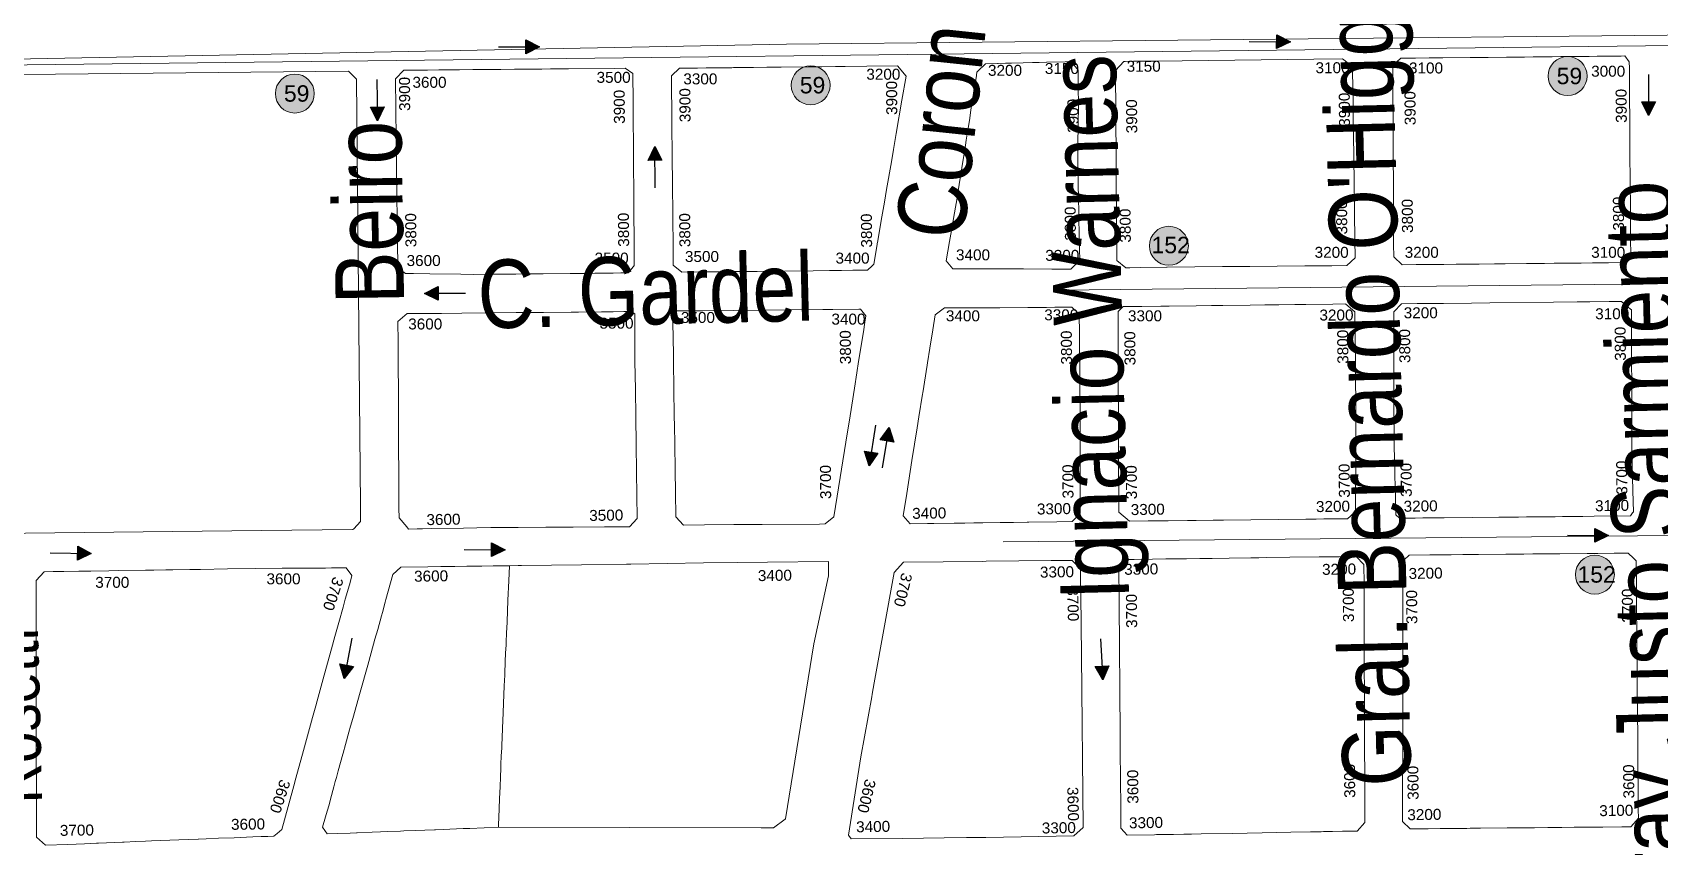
# Model space of a CAD drawing. Header units: millimetres. Extents: x 11558 to 23675, y 49449 to 61482.
# Drawn here: x 17655 to 18249, y 57573 to 57870 of the extents above; entities that cross this region are included whole.
import ezdxf

# ---------------------------------------------------------------- set-up
doc = ezdxf.new("R2010")
doc.units = ezdxf.units.MM
for name, color, linetype in [('0. plano base - nombres calles', 22, 'Continuous'), ('0. Plano Base - PLANO', 254, 'Continuous'), ('0. Plano base - sentido calles', 253, 'Continuous'), ('7. puesta en valor CC la lucila', 212, 'Continuous'), ('numeración', 7, 'Continuous')]:
    doc.layers.add(name, color=color, linetype=linetype)
for name, color, linetype, true_color in [('Linea 152 IDA', 7, 'Continuous', 0x070721), ('Linea 152 REGRESO', 7, 'Continuous', 0xff0a0a), ('Linea 59 Por Barrio Golf VUELTA', 7, 'Continuous', 0xffd147), ('Linea 59 Por la Lucila VUELTA', 7, 'Continuous', 0xffc20a)]:
    doc.layers.add(name, color=color, linetype=linetype, true_color=true_color)
doc.layers.get('7. puesta en valor CC la lucila').off()
doc.styles.get("Standard").update_dxf_attribs({"font": 'arial.ttf'})

# ---------------------------------------------------------------- blocks, each defined once
blk = doc.blocks.new('MANZANAS')
at = {"layer": '0. Plano Base - PLANO', "color": 0, "linetype": 'Continuous', "lineweight": 5}
for points in [[(5636632.08, 6180800.08), (5636627.51, 6180797.65), (5636623.47, 6180798.8), (5636621.29, 6180802.95), (5636620.33, 6180804.78), (5636619.98, 6180805.45), (5636618.64, 6180808), (5636617.84, 6180809.52), (5636617.8, 6180809.6), (5636615.8, 6180813.4), (5636613.78, 6180817.24), (5636612.39, 6180819.89), (5636611.15, 6180822.25), (5636606.4, 6180831.29), (5636601.77, 6180840.09), (5636600.24, 6180843), (5636599.63, 6180844.18), (5636596.93, 6180849.31), (5636596.3, 6180850.51), (5636594.86, 6180853.25), (5636593.78, 6180855.31), (5636593.31, 6180856.19), (5636591.04, 6180860.52), (5636591, 6180860.6), (5636591.65, 6180862.46), (5636592.3, 6180864.3), (5636597.05, 6180866.83), (5636601.46, 6180869.19), (5636605.83, 6180871.51), (5636614.64, 6180876.2), (5636620.53, 6180879.34), (5636626.42, 6180882.47), (5636628.34, 6180883.5), (5636632.16, 6180885.53), (5636634.94, 6180887.01), (5636638.18, 6180888.73), (5636641.14, 6180890.31), (5636643.9, 6180891.78), (5636647.04, 6180893.45), (5636649.78, 6180894.91), (5636652.99, 6180896.62), (5636655.6, 6180898.01), (5636655.76, 6180898.09), (5636658.88, 6180899.75), (5636660.03, 6180900.37), (5636663.36, 6180902.14), (5636664.56, 6180902.79), (5636666.91, 6180901.59), (5636668.06, 6180899.53), (5636670.79, 6180894.37), (5636671.89, 6180892.29), (5636673.1, 6180890.01), (5636676.77, 6180883.05), (5636677.89, 6180880.94), (5636682.61, 6180872), (5636687.39, 6180862.96), (5636691.96, 6180854.32), (5636693.84, 6180850.76), (5636697.35, 6180844.13), (5636699.71, 6180839.66), (5636698.62, 6180835.47), (5636697.94, 6180835.11), (5636693.99, 6180833.01), (5636688.9, 6180830.3), (5636685.25, 6180828.37), (5636682.57, 6180826.94), (5636680.04, 6180825.59), (5636676.52, 6180823.72), (5636673.4, 6180822.06), (5636667.64, 6180818.99), (5636660.71, 6180815.31), (5636658.95, 6180814.37), (5636657.25, 6180813.47), (5636652.34, 6180810.86), (5636649.75, 6180809.48), (5636647.66, 6180808.37), (5636644.9, 6180806.9), (5636640.95, 6180804.8)], [(5636539.77, 6180750.87), (5636538.51, 6180750.19), (5636534.36, 6180751.05), (5636526.51, 6180765.94), (5636521.74, 6180774.98), (5636517.18, 6180783.62), (5636502, 6180812.4), (5636503.19, 6180816.7), (5636503.56, 6180816.9), (5636506.3, 6180818.37), (5636513.48, 6180822.2), (5636564.34, 6180849.39), (5636573.55, 6180854.27), (5636578.13, 6180853.56), (5636582.53, 6180845.35), (5636583.52, 6180843.5), (5636586.27, 6180838.36), (5636593.68, 6180824.52), (5636598.25, 6180816), (5636601.78, 6180809.41), (5636602.63, 6180807.83), (5636603.22, 6180806.73), (5636604.98, 6180803.44), (5636606.4, 6180800.79), (5636607.97, 6180797.86), (5636611.09, 6180792.04), (5636609.78, 6180788.09), (5636604.95, 6180785.53), (5636596.26, 6180780.93), (5636587.3, 6180776.18), (5636578.52, 6180771.53), (5636573.97, 6180769.12), (5636569.68, 6180766.85), (5636560.75, 6180762.12), (5636551.75, 6180757.36), (5636551.55, 6180757.25), (5636543.33, 6180752.8)], [(5636674.4, 6180717.82), (5636669.32, 6180715.12), (5636667.55, 6180715.65), (5636663.74, 6180722.57), (5636662.72, 6180724.42), (5636660.47, 6180728.5), (5636658.99, 6180731.18), (5636655.78, 6180737.01), (5636654.13, 6180740.04), (5636652, 6180744.11), (5636649.59, 6180748.68), (5636645.4, 6180756.66), (5636644.94, 6180757.53), (5636643.17, 6180760.9), (5636642.23, 6180762.7), (5636641.58, 6180763.94), (5636640.17, 6180766.62), (5636632.72, 6180781), (5636633.9, 6180784.92), (5636638.89, 6180787.58), (5636644.6, 6180790.62), (5636647.46, 6180792.15), (5636656.44, 6180796.94), (5636662.31, 6180800.07), (5636682.87, 6180811.03), (5636690.45, 6180815.07), (5636691.68, 6180815.73), (5636694.54, 6180817.25), (5636700.79, 6180820.58), (5636704.78, 6180822.71), (5636707.29, 6180822.13), (5636708.75, 6180821.8), (5636709.42, 6180821.64), (5636712.36, 6180816.01), (5636715.61, 6180809.79), (5636715.92, 6180809.17), (5636716.76, 6180807.58), (5636718.45, 6180804.33), (5636721.51, 6180798.48), (5636724.41, 6180792.92), (5636726.01, 6180789.86), (5636728.16, 6180785.73), (5636730.59, 6180781.07), (5636732.82, 6180776.8), (5636735.51, 6180771.95), (5636740.3, 6180763.32), (5636744.03, 6180756.59), (5636743.93, 6180756.03), (5636743.7, 6180754.7), (5636732.04, 6180748.5), (5636728.35, 6180746.54), (5636726.48, 6180745.54), (5636723.42, 6180743.91), (5636721.8, 6180743.05), (5636719.5, 6180741.82), (5636710.27, 6180736.91), (5636707.66, 6180735.53), (5636705.32, 6180734.28), (5636705, 6180734.11), (5636701.37, 6180732.18), (5636692.7, 6180727.56), (5636683.74, 6180722.8), (5636676.85, 6180719.13)], [(5636482.78, 6180720.75), (5636482.71, 6180720.71), (5636479.22, 6180722.25), (5636477.05, 6180729.03), (5636475.39, 6180734.26), (5636474.24, 6180737.86), (5636471.72, 6180745.75), (5636471.56, 6180746.24), (5636467.67, 6180757.87), (5636466.57, 6180761.14), (5636465.39, 6180764.66), (5636464.19, 6180768.23), (5636463.07, 6180771.57), (5636461.86, 6180775.18), (5636460.66, 6180778.75), (5636459.57, 6180781.99), (5636459.22, 6180783.05), (5636457.78, 6180787.35), (5636457.74, 6180787.44), (5636457.37, 6180788.55), (5636457.5, 6180788.93), (5636458.77, 6180792.68), (5636462.54, 6180794.76), (5636462.83, 6180794.92), (5636465.15, 6180796.2), (5636467.12, 6180797.28), (5636470.82, 6180799.32), (5636473.76, 6180800.94), (5636473.99, 6180801.06), (5636475.87, 6180802.1), (5636478.31, 6180803.44), (5636478.41, 6180803.5), (5636484.25, 6180806.71), (5636486.11, 6180807.74), (5636489.89, 6180806.17), (5636493.42, 6180799.41), (5636495, 6180796.41), (5636496.54, 6180793.46), (5636498.31, 6180789.97), (5636499.79, 6180787.02), (5636501.58, 6180783.44), (5636503.21, 6180780.18), (5636504.65, 6180777.31), (5636506.21, 6180774.44), (5636507.78, 6180771.57), (5636509.57, 6180768.27), (5636511, 6180765.66), (5636514.38, 6180759.45), (5636518.36, 6180752.14), (5636522.31, 6180744.89), (5636520.96, 6180740.55), (5636514.78, 6180737.34), (5636505.62, 6180732.59), (5636495.14, 6180727.16), (5636491.04, 6180725.03), (5636487.9, 6180723.4)], [(5636400.8, 6180676.91), (5636395.42, 6180674.05), (5636391.52, 6180674.91), (5636390.07, 6180677.65), (5636387.25, 6180682.91), (5636384.37, 6180688.32), (5636381.76, 6180693.22), (5636378.78, 6180698.81), (5636376.37, 6180703.33), (5636374.12, 6180707.56), (5636371.83, 6180711.88), (5636370.73, 6180713.93), (5636369.46, 6180716.32), (5636366.97, 6180721.01), (5636365.49, 6180723.8), (5636360.75, 6180732.7), (5636360.05, 6180734.01), (5636359.07, 6180735.85), (5636360.38, 6180739.71), (5636361.87, 6180740.5), (5636366.21, 6180742.82), (5636369.01, 6180744.31), (5636371.07, 6180745.41), (5636375.21, 6180747.62), (5636375.7, 6180747.88), (5636377.31, 6180748.74), (5636377.8, 6180749), (5636379.74, 6180750.04), (5636384.2, 6180752.42), (5636388.54, 6180754.73), (5636393.1, 6180757.16), (5636401.96, 6180761.89), (5636406.29, 6180764.2), (5636410.61, 6180766.5), (5636413.79, 6180768.2), (5636420.77, 6180771.92), (5636430.61, 6180777.17), (5636435.11, 6180775.32), (5636437.81, 6180766.87), (5636441.6, 6180755), (5636443.4, 6180749.37), (5636444.77, 6180745.05), (5636447.87, 6180735.33), (5636449.32, 6180730.8), (5636450.95, 6180725.68), (5636453.85, 6180716.6), (5636453.97, 6180716.23), (5636454.07, 6180715.89), (5636456.28, 6180708.96), (5636455.83, 6180707.67), (5636455.41, 6180706.45), (5636455.24, 6180705.96), (5636450.54, 6180703.45), (5636446.93, 6180701.52), (5636443.02, 6180699.43), (5636437.76, 6180696.62), (5636428.53, 6180691.7), (5636419.73, 6180687), (5636417.28, 6180685.7), (5636414.3, 6180684.11), (5636410.89, 6180682.29), (5636408.17, 6180680.84), (5636405.21, 6180679.27)], [(5636588.34, 6180671.94), (5636582.38, 6180668.76), (5636577.39, 6180669.81), (5636574.64, 6180675.05), (5636569.98, 6180683.94), (5636565.34, 6180692.8), (5636560.77, 6180701.53), (5636556.09, 6180710.46), (5636552.81, 6180716.72), (5636551.51, 6180719.19), (5636549.78, 6180722.51), (5636547.86, 6180726.18), (5636544.89, 6180731.84), (5636544.47, 6180732.64), (5636543.71, 6180734.09), (5636543.37, 6180734.74), (5636544.21, 6180737.18), (5636544.9, 6180737.55), (5636550.17, 6180740.36), (5636556.29, 6180743.62), (5636556.42, 6180743.69), (5636558.38, 6180744.74), (5636559.06, 6180745.1), (5636567.68, 6180749.71), (5636572.66, 6180752.37), (5636576.22, 6180754.28), (5636576.33, 6180754.34), (5636585.08, 6180759.03), (5636589.82, 6180761.57), (5636594.28, 6180763.96), (5636599.45, 6180766.73), (5636600.45, 6180767.27), (5636600.6, 6180767.35), (5636602.98, 6180768.63), (5636611.72, 6180773.3), (5636615.83, 6180775.5), (5636615.95, 6180775.47), (5636620.16, 6180774.49), (5636623.84, 6180767.56), (5636627.71, 6180760.28), (5636632.51, 6180751.23), (5636634.81, 6180746.89), (5636637.3, 6180742.21), (5636641.83, 6180733.48), (5636646.35, 6180724.7), (5636646.99, 6180723.46), (5636650.84, 6180715.99), (5636650.91, 6180715.85), (5636653.69, 6180710.46), (5636653.88, 6180710.08), (5636653.11, 6180707.74), (5636652.61, 6180706.24), (5636647.85, 6180703.7), (5636644.95, 6180702.15), (5636642.43, 6180700.81), (5636639.15, 6180699.06), (5636630.2, 6180694.28), (5636621.44, 6180689.6), (5636612.63, 6180684.91), (5636609.32, 6180683.14), (5636603.78, 6180680.18), (5636601.02, 6180678.71), (5636594.84, 6180675.41), (5636591.2, 6180673.47)], [(5636730.83, 6180619.33), (5636725.03, 6180616.24), (5636721.39, 6180617.38), (5636718.24, 6180623.45), (5636713.55, 6180632.49), (5636710.22, 6180638.92), (5636710.11, 6180639.13), (5636709, 6180641.27), (5636707.59, 6180643.98), (5636706.18, 6180646.7), (5636704.5, 6180649.94), (5636701.72, 6180655.3), (5636700.33, 6180657.98), (5636699.82, 6180658.96), (5636697.02, 6180664.37), (5636696.89, 6180664.61), (5636695.14, 6180667.98), (5636690.7, 6180676.55), (5636685.98, 6180685.66), (5636684.36, 6180688.77), (5636683.98, 6180689.51), (5636681.28, 6180694.71), (5636677.58, 6180701.85), (5636677.8, 6180702.46), (5636678.66, 6180704.77), (5636685.32, 6180708.31), (5636692.07, 6180711.9), (5636692.23, 6180711.99), (5636695.93, 6180713.96), (5636696.14, 6180714.07), (5636700.99, 6180716.65), (5636709.8, 6180721.33), (5636712.58, 6180722.81), (5636715.64, 6180724.44), (5636718.56, 6180725.99), (5636721.56, 6180727.59), (5636724.27, 6180729.03), (5636727.25, 6180730.61), (5636736.07, 6180735.3), (5636739.49, 6180737.12), (5636744.77, 6180739.93), (5636748.01, 6180741.65), (5636749.23, 6180742.3), (5636751.83, 6180741.57), (5636753.15, 6180741.2), (5636756.49, 6180734.9), (5636761.1, 6180726.2), (5636765.77, 6180717.38), (5636766.4, 6180716.19), (5636770.41, 6180708.63), (5636772.18, 6180705.3), (5636773.73, 6180702.37), (5636775.18, 6180699.64), (5636779.89, 6180690.75), (5636782.58, 6180685.68), (5636784.51, 6180682.03), (5636786.12, 6180678.99), (5636787.72, 6180675.97), (5636789.23, 6180673.13), (5636791.63, 6180668.6), (5636793.92, 6180664.28), (5636795.7, 6180660.92), (5636797.18, 6180658.13), (5636796.2, 6180654.12), (5636794.15, 6180653.03), (5636793.25, 6180652.55), (5636787.16, 6180649.31), (5636782.92, 6180647.05), (5636779.46, 6180645.21), (5636777.96, 6180644.41), (5636773.9, 6180642.25), (5636769.45, 6180639.89), (5636765.09, 6180637.56), (5636756.33, 6180632.9), (5636747.72, 6180628.32), (5636744.4, 6180626.56), (5636743.37, 6180626.01), (5636742.66, 6180625.63), (5636740.16, 6180624.3), (5636738.76, 6180623.56), (5636734.78, 6180621.44)], [(5636308.8, 6180628.47), (5636306.19, 6180627.17), (5636302.73, 6180627.7), (5636301.94, 6180629.18), (5636301.57, 6180629.87), (5636299.32, 6180634.06), (5636297.99, 6180636.54), (5636296.42, 6180639.52), (5636294.73, 6180642.64), (5636293.11, 6180645.65), (5636291.47, 6180648.71), (5636290, 6180651.46), (5636288.38, 6180654.48), (5636286.7, 6180657.63), (5636285.32, 6180660.2), (5636280.5, 6180669.2), (5636270.18, 6180688.46), (5636271.51, 6180692.71), (5636279.05, 6180696.71), (5636282.72, 6180698.66), (5636285.88, 6180700.34), (5636289.37, 6180702.19), (5636293.71, 6180704.49), (5636298.23, 6180706.89), (5636302.72, 6180709.28), (5636307.17, 6180711.64), (5636308.74, 6180712.47), (5636311.58, 6180713.98), (5636315.9, 6180716.27), (5636318.75, 6180717.79), (5636322, 6180719.51), (5636324.59, 6180720.89), (5636339.24, 6180728.67), (5636342.81, 6180730.56), (5636346.2, 6180730.16), (5636346.42, 6180729.73), (5636350.8, 6180721.47), (5636351.07, 6180720.96), (5636352.94, 6180717.42), (5636354.04, 6180715.34), (5636355.45, 6180712.67), (5636357.06, 6180709.63), (5636358.39, 6180707.12), (5636358.58, 6180706.76), (5636358.6, 6180706.71), (5636360.16, 6180703.77), (5636361.76, 6180700.74), (5636363.43, 6180697.59), (5636364.81, 6180694.97), (5636366.44, 6180691.89), (5636368, 6180688.95), (5636369.64, 6180685.84), (5636371.18, 6180682.93), (5636373.38, 6180678.78), (5636375.68, 6180674.44), (5636376.56, 6180672.77), (5636377.94, 6180670.17), (5636378.33, 6180669.43), (5636378.98, 6180668.2), (5636378.89, 6180667.78), (5636378.81, 6180667.39), (5636378.72, 6180666.98), (5636378.26, 6180664.81), (5636376.97, 6180664.13), (5636375.86, 6180663.53), (5636373.44, 6180662.24), (5636367.52, 6180659.09), (5636364.1, 6180657.27), (5636362.65, 6180656.5), (5636362.48, 6180656.42), (5636360.59, 6180655.4), (5636360.15, 6180655.17), (5636359.53, 6180654.84), (5636350.85, 6180650.21), (5636346.48, 6180647.89), (5636342.06, 6180645.53), (5636337.51, 6180643.11), (5636333.31, 6180640.87), (5636328.49, 6180638.3), (5636324.29, 6180636.21), (5636314.15, 6180631.14)], [(5636484.72, 6180702.88), (5636486.52, 6180706.69), (5636495.46, 6180711.34), (5636501.59, 6180714.53), (5636504.52, 6180716.05), (5636513.47, 6180720.8), (5636519.55, 6180724.04), (5636522.16, 6180725.43), (5636527.72, 6180728.39), (5636531.26, 6180727.35), (5636534.63, 6180721.01), (5636537.76, 6180715.12), (5636537.99, 6180714.68), (5636538.51, 6180713.72), (5636538.98, 6180712.83), (5636540.85, 6180709.31), (5636541.58, 6180707.93), (5636543.71, 6180703.93), (5636544.31, 6180702.8), (5636547.99, 6180695.88), (5636548.4, 6180695.1), (5636550.62, 6180690.83), (5636552.95, 6180686.33), (5636557.6, 6180677.36), (5636559.33, 6180674.03), (5636562.21, 6180668.48), (5636564.26, 6180664.53), (5636565.02, 6180663.06), (5636563.91, 6180658.99), (5636558.98, 6180656.27), (5636549.92, 6180651.41), (5636549.39, 6180651.13), (5636544.97, 6180648.76), (5636540.73, 6180646.49), (5636535.2, 6180643.53), (5636532.24, 6180641.94), (5636529.38, 6180640.41), (5636525.91, 6180638.56), (5636519.44, 6180635.09), (5636517.31, 6180633.95), (5636511.76, 6180630.97), (5636508.16, 6180632.38), (5636505.54, 6180640.22), (5636501.68, 6180651.78), (5636497.85, 6180663.23), (5636496.58, 6180667.08), (5636493.95, 6180675.01), (5636493.78, 6180675.53), (5636490.58, 6180685.17), (5636490.31, 6180686.01), (5636488.61, 6180691.14), (5636486.45, 6180697.65)], [(5636445.39, 6180596.03), (5636438.6, 6180592.44), (5636434.69, 6180593.78), (5636430.43, 6180601.7), (5636426.67, 6180608.7), (5636422.04, 6180617.29), (5636418.97, 6180623.01), (5636417.27, 6180626.16), (5636412.53, 6180634.98), (5636407.82, 6180643.73), (5636406.64, 6180645.93), (5636401.03, 6180656.36), (5636400.74, 6180656.9), (5636399.51, 6180659.18), (5636399.58, 6180660.23), (5636408.67, 6180665.06), (5636418.53, 6180670.31), (5636427.02, 6180674.83), (5636435.75, 6180679.48), (5636447.45, 6180685.71), (5636450.65, 6180687.41), (5636458.98, 6180691.85), (5636459.52, 6180692.13), (5636462.44, 6180690.92), (5636463.19, 6180688.66), (5636464.31, 6180685.3), (5636467.77, 6180674.89), (5636469.12, 6180670.85), (5636470.91, 6180665.48), (5636474.11, 6180655.85), (5636477.21, 6180646.53), (5636483.52, 6180627.59), (5636485.92, 6180620.39), (5636484.23, 6180616.59), (5636482.45, 6180615.64), (5636463.98, 6180605.87), (5636454.84, 6180601.04)], [(5636643.26, 6180571.39), (5636634.42, 6180566.62), (5636632.88, 6180567.22), (5636631.23, 6180567.86), (5636627.77, 6180574.4), (5636622.77, 6180583.85), (5636618.19, 6180592.51), (5636613.54, 6180601.3), (5636609.27, 6180609.35), (5636608.7, 6180610.44), (5636604.06, 6180619.22), (5636603.84, 6180619.62), (5636599.6, 6180627.65), (5636599.36, 6180628.1), (5636598.12, 6180630.44), (5636595.1, 6180636.14), (5636595.03, 6180636.27), (5636590.24, 6180645.31), (5636588.78, 6180648.08), (5636586.7, 6180652.01), (5636587.57, 6180655.66), (5636587.84, 6180655.8), (5636590.35, 6180657.15), (5636596.2, 6180660.29), (5636600.46, 6180662.57), (5636602.48, 6180663.66), (5636607.12, 6180666.15), (5636611.41, 6180668.45), (5636615.44, 6180670.61), (5636620.92, 6180673.55), (5636627.87, 6180677.27), (5636630.43, 6180678.65), (5636632.94, 6180679.99), (5636640.36, 6180683.98), (5636649.78, 6180689.03), (5636651.2, 6180689.79), (5636652.85, 6180690.67), (5636653.36, 6180690.95), (5636656.15, 6180692.45), (5636657.74, 6180693.3), (5636658.44, 6180693.67), (5636661.69, 6180695.42), (5636663.18, 6180694.92), (5636664.07, 6180694.63), (5636665.63, 6180694.12), (5636668.87, 6180687.93), (5636671.73, 6180682.46), (5636673.5, 6180679.09), (5636675.44, 6180675.38), (5636676.81, 6180672.77), (5636678.12, 6180670.26), (5636679.47, 6180667.69), (5636680.08, 6180666.52), (5636680.99, 6180664.78), (5636682.72, 6180661.48), (5636687.48, 6180652.39), (5636690.57, 6180646.49), (5636692.05, 6180643.66), (5636696.73, 6180634.73), (5636701.29, 6180626.02), (5636706.06, 6180616.91), (5636706.29, 6180616.47), (5636709.28, 6180610.75), (5636708.23, 6180606.66), (5636703.56, 6180604.11), (5636700.3, 6180602.34), (5636697.45, 6180600.79), (5636696.7, 6180600.37), (5636693.33, 6180598.54), (5636686.97, 6180595.07), (5636677.78, 6180590.06), (5636668.22, 6180584.88), (5636658.25, 6180579.49), (5636655.14, 6180577.81), (5636654.39, 6180577.4), (5636652.92, 6180576.61), (5636652.68, 6180576.48), (5636649.39, 6180574.7), (5636647.68, 6180573.78), (5636644.14, 6180571.87), (5636643.89, 6180571.73)], [(5636353, 6180546.39), (5636350.23, 6180544.89), (5636349.27, 6180545.27), (5636345.24, 6180546.88), (5636343.6, 6180550), (5636341.88, 6180553.27), (5636339.43, 6180557.92), (5636337.79, 6180561.03), (5636333.09, 6180569.95), (5636328.43, 6180578.81), (5636323.84, 6180587.52), (5636319.17, 6180596.37), (5636317.87, 6180598.85), (5636315.74, 6180602.89), (5636314.44, 6180605.35), (5636312.73, 6180608.59), (5636312.34, 6180609.33), (5636311.86, 6180610.26), (5636313.55, 6180614.43), (5636313.99, 6180614.67), (5636317.54, 6180616.55), (5636320.9, 6180618.34), (5636323.5, 6180619.72), (5636324.6, 6180620.3), (5636331.07, 6180623.74), (5636339.81, 6180628.38), (5636348.62, 6180633.06), (5636357.47, 6180637.77), (5636366.37, 6180642.5), (5636368.74, 6180643.76), (5636376.19, 6180647.71), (5636379.86, 6180649.66), (5636383.35, 6180651.52), (5636385.63, 6180652.73), (5636387.23, 6180652.61), (5636388.39, 6180650.39), (5636389.38, 6180648.49), (5636392.58, 6180642.34), (5636393.78, 6180640.04), (5636395.25, 6180637.3), (5636400.2, 6180628.29), (5636404.94, 6180619.52), (5636409.67, 6180610.59), (5636414.4, 6180601.77), (5636422.48, 6180586.72), (5636421.36, 6180582.81), (5636413.26, 6180578.54), (5636403.21, 6180573.24), (5636394.31, 6180568.54), (5636385.47, 6180563.87), (5636376.63, 6180559.2), (5636372.13, 6180556.77), (5636367.88, 6180554.46), (5636357.67, 6180548.93), (5636354.67, 6180547.3)], [(5636562.4, 6180527.86), (5636545.74, 6180518.96), (5636544.26, 6180519.71), (5636535, 6180547.12), (5636528.42, 6180568.46), (5636528.15, 6180569.34), (5636526.9, 6180573.39), (5636514.81, 6180612.56), (5636516.08, 6180617.43), (5636541.63, 6180631.03), (5636542.66, 6180631.58), (5636553.23, 6180637.21), (5636563.69, 6180642.78), (5636565.19, 6180643.57), (5636570.38, 6180646.33), (5636574.52, 6180644.99), (5636576.36, 6180641.53), (5636578.98, 6180636.63), (5636589.38, 6180617.12), (5636618.92, 6180561.71), (5636617.37, 6180557.42), (5636589.09, 6180542.13), (5636582.82, 6180538.78), (5636575.7, 6180534.98)], [(5636472, 6180485.34), (5636429.55, 6180463.4), (5636429.22, 6180464.1), (5636426.66, 6180469.51), (5636425.05, 6180472.91), (5636423.25, 6180476.72), (5636421.69, 6180480.02), (5636420.37, 6180482.85), (5636419.71, 6180484.25), (5636418.48, 6180486.89), (5636417.19, 6180489.65), (5636415.18, 6180493.97), (5636414.61, 6180495.21), (5636414.05, 6180496.41), (5636413.09, 6180498.47), (5636410.32, 6180504.39), (5636407.62, 6180510.17), (5636405.98, 6180513.71), (5636405.51, 6180514.68), (5636404.11, 6180517.69), (5636403.66, 6180518.51), (5636401.74, 6180522.74), (5636401.5, 6180523.27), (5636400.8, 6180524.76), (5636399.47, 6180527.62), (5636397.75, 6180531.28), (5636397.73, 6180531.34), (5636394.37, 6180538.53), (5636394.35, 6180538.58), (5636391.36, 6180544.98), (5636389.06, 6180549.9), (5636389.03, 6180549.95), (5636391.81, 6180551.44), (5636392.22, 6180551.65), (5636392.91, 6180552.03), (5636412.23, 6180562.42), (5636426.69, 6180570.19), (5636428.07, 6180570.94), (5636451.47, 6180583.52), (5636462.54, 6180589.44), (5636472.02, 6180594.51), (5636491.69, 6180605.02), (5636494.06, 6180600.36), (5636500.78, 6180575.94), (5636521.07, 6180514.43), (5636520.96, 6180514.21), (5636518.72, 6180509.47), (5636514.69, 6180507.4)], [(5636378.56, 6180434.33), (5636375.11, 6180432.38), (5636372.53, 6180433.79), (5636371.77, 6180437.63), (5636371.32, 6180439.84), (5636370.86, 6180442.18), (5636370.41, 6180444.24), (5636369.42, 6180448.74), (5636368.99, 6180450.72), (5636368.66, 6180452.22), (5636368.1, 6180454.76), (5636366.82, 6180460.84), (5636366.72, 6180461.31), (5636366.05, 6180464.53), (5636365.11, 6180469), (5636364.64, 6180471.23), (5636364.03, 6180474.16), (5636361.99, 6180483.91), (5636359.88, 6180493.94), (5636358.26, 6180501.69), (5636357.88, 6180503.5), (5636357.12, 6180507.11), (5636356.03, 6180512.23), (5636355.78, 6180513.41), (5636354.96, 6180517.24), (5636354.75, 6180518.25), (5636352.79, 6180527.5), (5636354.15, 6180531.25), (5636362.84, 6180535.91), (5636366.97, 6180538.12), (5636367.18, 6180538.23), (5636371.51, 6180540.55), (5636375.38, 6180542.63), (5636376.71, 6180543.34), (5636380.22, 6180545.22), (5636383.79, 6180547.14), (5636385.84, 6180548.24), (5636389.03, 6180549.95), (5636389.06, 6180549.9), (5636391.36, 6180544.98), (5636394.35, 6180538.58), (5636394.37, 6180538.53), (5636397.73, 6180531.34), (5636397.75, 6180531.28), (5636399.47, 6180527.62), (5636400.8, 6180524.76), (5636401.5, 6180523.27), (5636401.74, 6180522.74), (5636403.66, 6180518.51), (5636404.11, 6180517.69), (5636405.51, 6180514.68), (5636405.98, 6180513.71), (5636407.62, 6180510.17), (5636410.32, 6180504.39), (5636413.09, 6180498.47), (5636414.05, 6180496.41), (5636414.61, 6180495.21), (5636415.18, 6180493.97), (5636417.19, 6180489.65), (5636418.48, 6180486.89), (5636419.71, 6180484.25), (5636420.37, 6180482.85), (5636421.69, 6180480.02), (5636423.25, 6180476.72), (5636425.05, 6180472.91), (5636426.66, 6180469.51), (5636429.22, 6180464.1), (5636429.55, 6180463.4), (5636420.43, 6180458.21), (5636418.32, 6180457.01), (5636411.98, 6180453.4), (5636409.55, 6180452.01), (5636409.22, 6180451.82), (5636403.03, 6180448.3), (5636399.49, 6180446.28), (5636398.4, 6180445.66), (5636394.3, 6180443.32), (5636392.12, 6180442.07), (5636389.44, 6180440.54), (5636384.65, 6180437.81), (5636384.5, 6180437.72), (5636382.44, 6180436.54)], [(5636292.92, 6180385.38), (5636285.85, 6180381.34), (5636281.56, 6180382.45), (5636278.1, 6180389.07), (5636273.65, 6180397.56), (5636271.79, 6180401.12), (5636269.13, 6180406.19), (5636267.32, 6180409.66), (5636264.42, 6180415.21), (5636260.32, 6180423.05), (5636259.77, 6180424.1), (5636255.14, 6180433), (5636252.96, 6180437.2), (5636250.63, 6180441.67), (5636245.92, 6180450.75), (5636238.25, 6180465.52), (5636239.37, 6180469.69), (5636242.23, 6180471.24), (5636245.71, 6180473.11), (5636250.49, 6180475.7), (5636254.4, 6180477.81), (5636260.15, 6180480.92), (5636263.22, 6180482.57), (5636271.95, 6180487.28), (5636274.25, 6180488.52), (5636274.61, 6180488.72), (5636278.51, 6180490.82), (5636280.7, 6180492.01), (5636286.15, 6180494.95), (5636286.25, 6180495), (5636286.88, 6180495.34), (5636287.57, 6180495.71), (5636289.59, 6180496.8), (5636298.27, 6180501.49), (5636307.34, 6180506.38), (5636315.81, 6180510.88), (5636319.21, 6180512.67), (5636325.69, 6180516.08), (5636327.43, 6180516.99), (5636329.81, 6180518.24), (5636331.78, 6180519.28), (5636336.56, 6180521.8), (5636339.67, 6180520.35), (5636340.23, 6180517.71), (5636340.93, 6180514.37), (5636341.54, 6180511.48), (5636342.17, 6180508.49), (5636343.34, 6180502.92), (5636344.46, 6180497.62), (5636345.41, 6180493.08), (5636347.46, 6180483.38), (5636349.46, 6180473.86), (5636349.85, 6180472.02), (5636350.8, 6180467.6), (5636351.66, 6180463.63), (5636353.72, 6180454.1), (5636355.83, 6180444.39), (5636355.97, 6180443.77), (5636357.92, 6180434.74), (5636359.77, 6180426.25), (5636359.32, 6180425.23), (5636358.85, 6180424.15), (5636358.21, 6180422.71), (5636356.33, 6180421.63), (5636354.22, 6180420.43), (5636351.61, 6180418.94), (5636345.67, 6180415.55), (5636340.65, 6180412.68), (5636336.83, 6180410.5), (5636334.34, 6180409.07), (5636334.25, 6180409.02), (5636328.08, 6180405.5), (5636319.49, 6180400.59), (5636317.59, 6180399.5), (5636314.53, 6180397.75), (5636310.73, 6180395.58), (5636310.3, 6180395.33), (5636302.69, 6180390.98), (5636301.99, 6180390.58), (5636298.15, 6180388.38)]]:
    blk.add_lwpolyline(points, close=True, dxfattribs=at)
blk.add_lwpolyline([(5636096.24, 6180599.27), (5636253.71, 6180683.1), (5636257.69, 6180681.85), (5636330.59, 6180544.52), (5636333.38, 6180539.27), (5636332.37, 6180535.74), (5636332.25, 6180535.31), (5636302.64, 6180519.62), (5636093.92, 6180408.07)], dxfattribs=at)
blk = doc.blocks.new('59')
at = {"layer": 'Linea 59 Por la Lucila VUELTA', "lineweight": 211, "true_color": 0xededed}
h = blk.add_hatch(color=7, dxfattribs=at)
h.dxf.hatch_style = 1
edge = h.paths.add_edge_path()
edge.add_arc((0, 0), 7.11, 0, 360)
at = {"layer": 'Linea 59 Por la Lucila VUELTA', "lineweight": 9}
blk.add_circle((0, 0), 7.11, dxfattribs=at)
at = {"layer": 'Linea 59 Por la Lucila VUELTA', "lineweight": 15, "insert": (-3.99, 3.04), "char_height": 6, "attachment_point": 1}
blk.add_mtext_dynamic_manual_height_columns('59', width=16.4579, gutter_width=12.5, heights=[0], dxfattribs=at)
blk = doc.blocks.new('152ida')
at = {"layer": 'Linea 152 IDA', "lineweight": 211, "true_color": 0xededed}
h = blk.add_hatch(color=7, dxfattribs=at)
h.dxf.hatch_style = 1
edge = h.paths.add_edge_path()
edge.add_arc((0, 0), 7.11, 0, 360)
at = {"layer": 'Linea 152 IDA', "lineweight": 9}
blk.add_circle((0, 0), 7.11, dxfattribs=at)
at = {"layer": 'Linea 152 IDA', "lineweight": 15, "insert": (-6.37, 3.07), "char_height": 6, "attachment_point": 1}
blk.add_mtext_dynamic_manual_height_columns('152', width=16.4579, gutter_width=12.5, heights=[0], dxfattribs=at)
blk = doc.blocks.new('152 vuelta')
at = {"layer": 'Linea 152 REGRESO', "lineweight": 211, "true_color": 0xededed}
h = blk.add_hatch(color=7, dxfattribs=at)
h.dxf.hatch_style = 1
edge = h.paths.add_edge_path()
edge.add_arc((0, 0), 7.11, 0, 360)
at = {"layer": 'Linea 152 REGRESO', "lineweight": 9}
blk.add_circle((0, 0), 7.11, dxfattribs=at)
at = {"layer": 'Linea 152 REGRESO', "lineweight": 15, "insert": (-6.34, 3.27), "char_height": 6, "attachment_point": 1}
blk.add_mtext_dynamic_manual_height_columns('152', width=16.4579, gutter_width=12.5, heights=[0], dxfattribs=at)

msp = doc.modelspace()

# ---------------------------------------------------------------- hatches: boundary and pattern name
at = {"layer": '0. Plano base - sentido calles', "linetype": 'Continuous', "lineweight": 25, "ltscale": 2, "true_color": 0x1a1a1a}
h = msp.add_hatch(color=250, dxfattribs=at)
h.dxf.hatch_style = 1
h.paths.add_polyline_path([(17840.08, 57865.05), (17835.08, 57867.56), (17835.08, 57865.06)])
h.paths.add_polyline_path([(17840.08, 57865.05), (17835.08, 57865.06), (17835.08, 57862.56)])
h = msp.add_hatch(color=250, dxfattribs=at)
h.dxf.hatch_style = 1
h.paths.add_polyline_path([(18114.12, 57866.86), (18109.15, 57869.42), (18109.12, 57866.92)])
h.paths.add_polyline_path([(18114.12, 57866.86), (18109.12, 57866.92), (18109.09, 57864.42)])
h = msp.add_hatch(color=250, dxfattribs=at)
h.dxf.hatch_style = 1
h.paths.add_polyline_path([(17780.98, 57838.1), (17783.39, 57843.14), (17780.89, 57843.1)])
h.paths.add_polyline_path([(17780.98, 57838.1), (17780.89, 57843.1), (17778.39, 57843.05)])
h = msp.add_hatch(color=250, dxfattribs=at)
h.dxf.hatch_style = 1
h.paths.add_polyline_path([(18244.85, 57839.98), (18247.36, 57844.98), (18244.86, 57844.98)])
h.paths.add_polyline_path([(18244.85, 57839.98), (18244.86, 57844.98), (18242.36, 57844.98)])
h = msp.add_hatch(color=250, dxfattribs=at)
h.dxf.hatch_style = 1
h.paths.add_polyline_path([(17882.16, 57828.63), (17879.71, 57823.6), (17882.21, 57823.63)])
h.paths.add_polyline_path([(17882.16, 57828.63), (17882.21, 57823.63), (17884.71, 57823.65)])
h = msp.add_hatch(color=250, dxfattribs=at)
h.dxf.hatch_style = 1
h.paths.add_polyline_path([(17798.1, 57775.03), (17803.11, 57772.54), (17803.1, 57775.04)])
h.paths.add_polyline_path([(17798.1, 57775.03), (17803.1, 57775.04), (17803.1, 57777.54)])
h = msp.add_hatch(color=250, dxfattribs=at)
h.dxf.hatch_style = 1
h.paths.add_polyline_path([(17967.66, 57726.15), (17964.39, 57721.61), (17966.86, 57721.21)])
h.paths.add_polyline_path([(17967.66, 57726.15), (17966.86, 57721.21), (17969.33, 57720.81)])
h = msp.add_hatch(color=250, dxfattribs=at)
h.dxf.hatch_style = 1
h.paths.add_polyline_path([(17960.33, 57712.14), (17963.6, 57716.68), (17961.13, 57717.07)])
h.paths.add_polyline_path([(17960.33, 57712.14), (17961.13, 57717.07), (17958.66, 57717.47)])
h = msp.add_hatch(color=250, dxfattribs=at)
h.dxf.hatch_style = 1
h.paths.add_polyline_path([(18230.21, 57686.62), (18225.25, 57689.18), (18225.21, 57686.68)])
h.paths.add_polyline_path([(18230.21, 57686.62), (18225.21, 57686.68), (18225.18, 57684.19)])
h = msp.add_hatch(color=250, dxfattribs=at)
h.dxf.hatch_style = 1
h.paths.add_polyline_path([(17676.47, 57680.17), (17671.5, 57682.73), (17671.47, 57680.23)])
h.paths.add_polyline_path([(17676.47, 57680.17), (17671.47, 57680.23), (17671.44, 57677.73)])
h = msp.add_hatch(color=250, dxfattribs=at)
h.dxf.hatch_style = 1
h.paths.add_polyline_path([(17827.52, 57681.4), (17822.55, 57683.96), (17822.52, 57681.46)])
h.paths.add_polyline_path([(17827.52, 57681.4), (17822.52, 57681.46), (17822.49, 57678.96)])
h = msp.add_hatch(color=250, dxfattribs=at)
h.dxf.hatch_style = 1
h.paths.add_polyline_path([(17768.75, 57634.44), (17772.13, 57638.89), (17769.67, 57639.35)])
h.paths.add_polyline_path([(17768.75, 57634.44), (17769.67, 57639.35), (17767.22, 57639.81)])
h = msp.add_hatch(color=250, dxfattribs=at)
h.dxf.hatch_style = 1
h.paths.add_polyline_path([(18045.62, 57633.96), (18047.83, 57639.09), (18045.33, 57638.95)])
h.paths.add_polyline_path([(18045.62, 57633.96), (18045.33, 57638.95), (18042.84, 57638.81)])

# ---------------------------------------------------------------- linework, layer by layer
at = {"layer": '0. Plano base - sentido calles', "color": 250, "linetype": 'Continuous', "lineweight": 25, "ltscale": 2, "true_color": 0x1a1a1a}
for points in [[(17825.08, 57865.06), (17840.08, 57865.05), (17835.08, 57862.56), (17835.08, 57867.56), (17840.08, 57865.05)], [(18099.12, 57867.05), (18114.12, 57866.86), (18109.09, 57864.42), (18109.15, 57869.42), (18114.12, 57866.86)], [(18244.87, 57854.98), (18244.85, 57839.98), (18242.36, 57844.98), (18247.36, 57844.98), (18244.85, 57839.98)], [(17780.72, 57853.09), (17780.98, 57838.1), (17778.39, 57843.05), (17783.39, 57843.14), (17780.98, 57838.1)], [(17882.31, 57813.63), (17882.16, 57828.63), (17884.71, 57823.65), (17879.71, 57823.6), (17882.16, 57828.63)], [(17813.1, 57775.06), (17798.1, 57775.03), (17803.1, 57777.54), (17803.11, 57772.54), (17798.1, 57775.03)], [(17962.72, 57726.95), (17960.33, 57712.14), (17958.66, 57717.47), (17963.6, 57716.68), (17960.33, 57712.14)], [(17965.27, 57711.34), (17967.66, 57726.15), (17969.33, 57720.81), (17964.39, 57721.61), (17967.66, 57726.15)], [(18215.22, 57686.81), (18230.21, 57686.62), (18225.18, 57684.19), (18225.25, 57689.18), (18230.21, 57686.62)], [(17661.47, 57680.36), (17676.47, 57680.17), (17671.44, 57677.73), (17671.5, 57682.73), (17676.47, 57680.17)], [(17812.52, 57681.59), (17827.52, 57681.4), (17822.49, 57678.96), (17822.55, 57683.96), (17827.52, 57681.4)], [(17771.51, 57649.18), (17768.75, 57634.44), (17767.22, 57639.81), (17772.13, 57638.89), (17768.75, 57634.44)], [(18044.76, 57648.93), (18045.62, 57633.96), (18042.84, 57638.81), (18047.83, 57639.09), (18045.62, 57633.96)]]:
    msp.add_lwpolyline(points, dxfattribs=at)
at = {"layer": 'Linea 152 IDA', "lineweight": 15}
msp.add_lwpolyline([(18009.26, 57684.42), (19886.73, 57702.15), (19886.56, 57700.15), (19877.14, 57585.32), (19866.49, 57470.49), (19859.13, 57391.32), (19856.06, 57356.45), (19849.4, 57278.26), (19838.11, 57147.53), (19826.07, 57017.25), (19821.87, 56917.3), (19818.58, 56826.66), (19815.79, 56730.07), (19814.13, 56673), (19807.9, 56519.67), (19799.29, 56419.97), (19754.82, 56087.71), (19741.25, 55892.05)], dxfattribs=at)
at = {"layer": 'Linea 152 REGRESO', "lineweight": 15}
msp.add_lwpolyline([(19768.54, 56031.01), (19772.21, 56100.51), (19788.61, 56251.36), (19807.08, 56407.89), (19807.58, 56423.47), (19812.5, 56516.34), (19812.69, 56531.87), (19815.64, 56628.4), (19816.65, 56637.9), (19819.76, 56731.2), (19821.74, 56799.17), (19824.48, 56882.2), (19825.69, 56895.09), (19832.86, 56971.73), (19835.46, 57022.21), (19840.73, 57079.01), (19847.89, 57138.26), (19858.65, 57259.27), (19868.02, 57364.51), (19878.73, 57481.18), (19899.64, 57701.83), (19907.86, 57796.05), (18029.12, 57776.24)], dxfattribs=at)
at = {"layer": 'Linea 59 Por Barrio Golf VUELTA', "lineweight": 15}
msp.add_lwpolyline([(16922.45, 57319.1), (16946.74, 57319.1), (16946.63, 57336.93), (17045.71, 57337.22), (17044, 57446.48), (17459.54, 57450.66), (17459.4, 57464.68), (17425.85, 57485.11), (17383.62, 57515.99), (17352.52, 57555.7), (17335.43, 57598.06), (17322.7, 57669.91), (17327.74, 57706.15), (17334.58, 57726.51), (17344.46, 57745.58), (17351.9, 57758.2), (17393.54, 57798.32), (17487.16, 57856.59), (18647.9, 57870.22)], dxfattribs=at)
at = {"layer": 'Linea 59 Por la Lucila VUELTA', "lineweight": 15}
msp.add_lwpolyline([(16942.61, 57319.1), (16942.61, 57339.75), (17040.54, 57339.84), (17040.56, 57451.66), (17209.48, 57452.94), (17454.76, 57455.07), (17454.68, 57464.55), (17425.03, 57484.49), (17382.61, 57514.48), (17351.24, 57554.58), (17333.72, 57597.62), (17320.52, 57670.08), (17325.41, 57706.36), (17332.38, 57725.89), (17350.18, 57758.69), (17392.71, 57799.51), (17484.75, 57857.44), (17930.16, 57866.01), (19929.8, 57886.58)], dxfattribs=at)

# ---------------------------------------------------------------- block references
at = {"layer": '0. Plano Base - PLANO', "color": 28, "lineweight": 5, "true_color": 0x0d0d0d, "rotation": 332.5463477508169}
msp.add_blockref('MANZANAS', (-7833237.48, -2828296.13), dxfattribs=at)
at = {"layer": '7. puesta en valor CC la lucila', "color": 250, "lineweight": 30, "rotation": 332.5463477508169}
msp.add_blockref('MANZANAS', (-7833237.48, -2828296.13), dxfattribs=at)
at = {"layer": 'Linea 152 IDA', "lineweight": 15}
msp.add_blockref('152ida', (18225.26, 57672.4), dxfattribs=at)
at = {"layer": 'Linea 152 REGRESO', "lineweight": 15}
msp.add_blockref('152 vuelta', (18069.77, 57792.44), dxfattribs=at)
at = {"layer": 'Linea 59 Por la Lucila VUELTA', "lineweight": 15}
for p in [(18215.29, 57854.39), (17750.76, 57848), (17939.04, 57851.03)]:
    msp.add_blockref('59', p, dxfattribs=at)

# ---------------------------------------------------------------- texts
at = {"layer": '0. plano base - nombres calles', "color": 250, "lineweight": 15, "true_color": 0x1a1a1a, "attachment_point": 1}
for s, insert, char_height, rotation in [('{\\fArial Narrow|b0|i0|c0|p34;Coronel Francisco Uzal}', (17969.98, 57796.82), 25, 83.98033), ("{\\fArial Narrow|b0|i0|c0|p34;Gral. Bernardo O'Higgins}", (18133.28, 57594.73), 25, 91.42483), ('{\\fArial Narrow|b0|i0|c0|p34;Ignacio Warnes}', (18030.28, 57662.89), 25, 91.42483), ('{\\fArial Narrow|b0|i0|c0|p34;Beiro}', (17765.66, 57770.96), 25, 90.90827), ('{\\fArial Narrow|b0|i0|c0|p34;Fray Justo Sarmiento}', (18234.91, 57543.7), 25, 91.42483), ('{\\fArial Narrow|b0|i0|c0|p34;C. Gardel}', (17817.2, 57787.18), 25, 1.38439), ('{\\fArial Narrow|b0|i0|c0|p34;Rosetti}', (17640.57, 57588.45), 18, 91.42483)]:
    msp.add_mtext_dynamic_manual_height_columns(s, width=329.255, gutter_width=12.5, heights=[0], dxfattribs=dict(at, insert=insert, char_height=char_height, rotation=rotation))
at = {"layer": 'numeración', "color": 251, "true_color": 0x606162, "char_height": 4, "attachment_point": 1}
for s, insert in [('3150', (18054.36, 57859.98)), ('3100', (18123.29, 57859.43)), ('3100', (18157.4, 57859.35)), ('3600', (17793.69, 57854.12)), ('3500', (17860.89, 57855.92)), ('3300', (17892.55, 57855.36)), ('3200', (17959.34, 57857.06)), ('3200', (18003.75, 57858.48)), ('3150', (18024.51, 57859.16)), ('3000', (18223.89, 57858.16)), ('3600', (17791.55, 57789.05)), ('3500', (17860.17, 57789.94)), ('3500', (17893.14, 57790.53)), ('3400', (17948.1, 57789.94)), ('3400', (17992.07, 57791.13)), ('3300', (18024.65, 57790.94)), ('3200', (18122.96, 57792.05)), ('3200', (18155.84, 57792.05)), ('3100', (18223.9, 57792.05)), ('3600', (17792.14, 57765.89)), ('3500', (17861.95, 57766.19)), ('3500', (17891.66, 57768.27)), ('3400', (17946.61, 57767.67)), ('3400', (17988.38, 57768.87)), ('3300', (18024.28, 57769.23)), ('3300', (18054.84, 57768.87)), ('3200', (18124.72, 57769.16)), ('3200', (18155.48, 57769.98)), ('3100', (18225.36, 57769.62))]:
    msp.add_mtext_dynamic_manual_height_columns(s, width=16.0314, gutter_width=12.5, heights=[0], dxfattribs=dict(at, insert=insert))
for s, insert, rotation in [('3900', (17788.86, 57841.65), 90.40349), ('3900', (17867.22, 57836.94), 90.40349), ('3900', (17891.19, 57837.53), 90.40349), ('3900', (17966.63, 57840.18), 90.40349), ('3900', (18131.87, 57835.88), 90.49835), ('3900', (18155.85, 57836.43), 90.49835), ('3900', (18232.91, 57837.28), 90.49835), ('3900', (18032.83, 57833.63), 90.49835), ('3900', (18054.23, 57833.46), 90.49835), ('3800', (18031.84, 57794.3), 90.49835), ('3800', (18130.88, 57796.55), 90.49835), ('3800', (18154.86, 57797.1), 90.49835), ('3800', (18231.91, 57797.95), 90.49835), ('3800', (17791.13, 57791.91), 90.49835), ('3800', (17868.78, 57792.06), 90.49835), ('3800', (17891.13, 57791.91), 90.49835), ('3800', (17957.46, 57791.76), 90.49835), ('3800', (18051.89, 57793.57), 90.49835), ('3800', (17949.74, 57749.17), 90.49835), ('3800', (18030.43, 57749.05), 90.49835), ('3800', (18053.59, 57748.77), 90.49835), ('3800', (18131.29, 57749.34), 90.49835), ('3800', (18153.89, 57749.62), 90.49835), ('3800', (18232.56, 57750.45), 90.49835), ('3700', (17942.52, 57699.97), 90.49835), ('3700', (18030.97, 57700.17), 90.49835), ('3700', (18054.12, 57699.89), 90.49835), ('3700', (18131.83, 57700.46), 90.49835), ('3700', (18154.43, 57700.74), 90.49835), ('3700', (18233.1, 57701.57), 90.49835), ('3200', (18123.42, 57699.21), 0.90914), ('3200', (18155.41, 57699.33), 0.90914), ('3100', (18225.28, 57699.51), 0.90914), ('3600', (17798.76, 57694.46), 0.90914), ('3500', (17858.17, 57695.98), 0.90914), ('3400', (17976.05, 57696.74), 0.90914), ('3300', (18021.57, 57698.33), 0.90914), ('3300', (18055.81, 57698.12), 0.90914), ('3300', (18022.68, 57675.29), 0.90914), ('3300', (18053.42, 57676.31), 0.90914), ('3200', (18125.65, 57676.29), 0.90914), ('3700', (17677.91, 57671.58), 0.05462), ('3600', (17740.41, 57672.85), 0.05462), ('3700', (17768.64, 57670.62), 251.4864), ('3600', (17794.25, 57673.79), 0.90914), ('3400', (17919.72, 57674.02), 0.90914), ('3700', (17976.18, 57672.37), 256.16305), ('3200', (18157.22, 57674.8), 0.90914), ('3700', (18036.64, 57667.84), 271.40798), ('3700', (18054.2, 57652.91), 90.49835), ('3700', (18133.33, 57655.06), 90.49835), ('3700', (18156.45, 57654.34), 90.49835), ('3700', (18235.19, 57654.84), 90.49835), ('3600', (18054.66, 57588.74), 90.49835), ('3600', (18133.79, 57590.88), 90.49835), ('3600', (18156.91, 57590.17), 90.49835), ('3600', (18235.65, 57590.66), 90.49835), ('3600', (17749.25, 57596.69), 251.4864), ('3600', (17962.89, 57597.11), 256.16305), ('3600', (18036.67, 57594.94), 271.40798), ('3200', (18156.76, 57586.73), 0.90914), ('3100', (18226.81, 57588.21), 0.90914), ('3700', (17664.97, 57581.01), 0.90914), ('3600', (17727.44, 57583.21), 0.90914), ('3400', (17955.58, 57582.33), 0.90914), ('3300', (18023.35, 57581.89), 0.90914), ('3300', (18055.17, 57583.77), 0.90914)]:
    msp.add_mtext_dynamic_manual_height_columns(s, width=16.0314, gutter_width=12.5, heights=[0], dxfattribs=dict(at, insert=insert, rotation=rotation))

doc.saveas('drawing.dxf')
